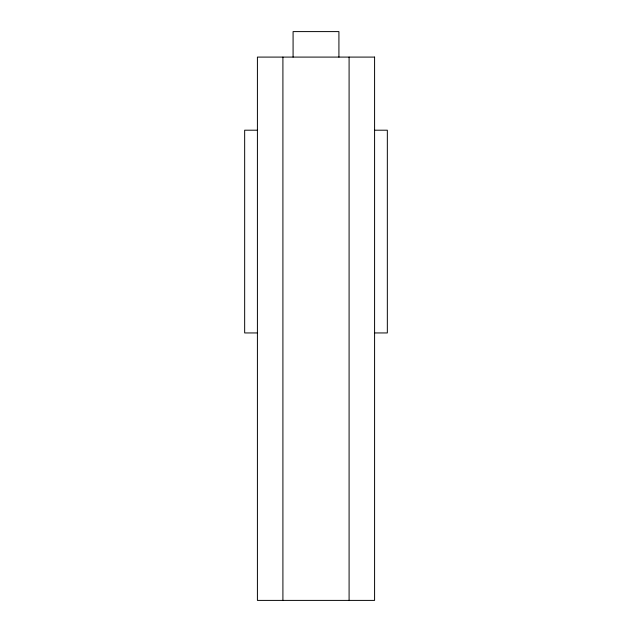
<?xml version="1.0" encoding="UTF-8"?>
<svg xmlns="http://www.w3.org/2000/svg" width="632" height="632" viewBox="0 0 632 632"><rect width="100%" height="100%" fill="white"/><g stroke="black" fill="none" stroke-linecap="round" stroke-linejoin="round"><path stroke-width="0.95" d="M257.414 130.2L244.663 130.2L244.663 332.945L257.414 332.945M374.586 130.2L387.337 130.2L387.337 332.945L374.586 332.945M349.093 57.093L349.093 600.4M338.918 57.093L338.918 31.6L293.082 31.6L293.082 57.093M282.907 57.093L282.907 600.4M374.586 57.093L257.414 57.093L257.414 600.4L374.586 600.4L374.586 57.093"/></g></svg>
